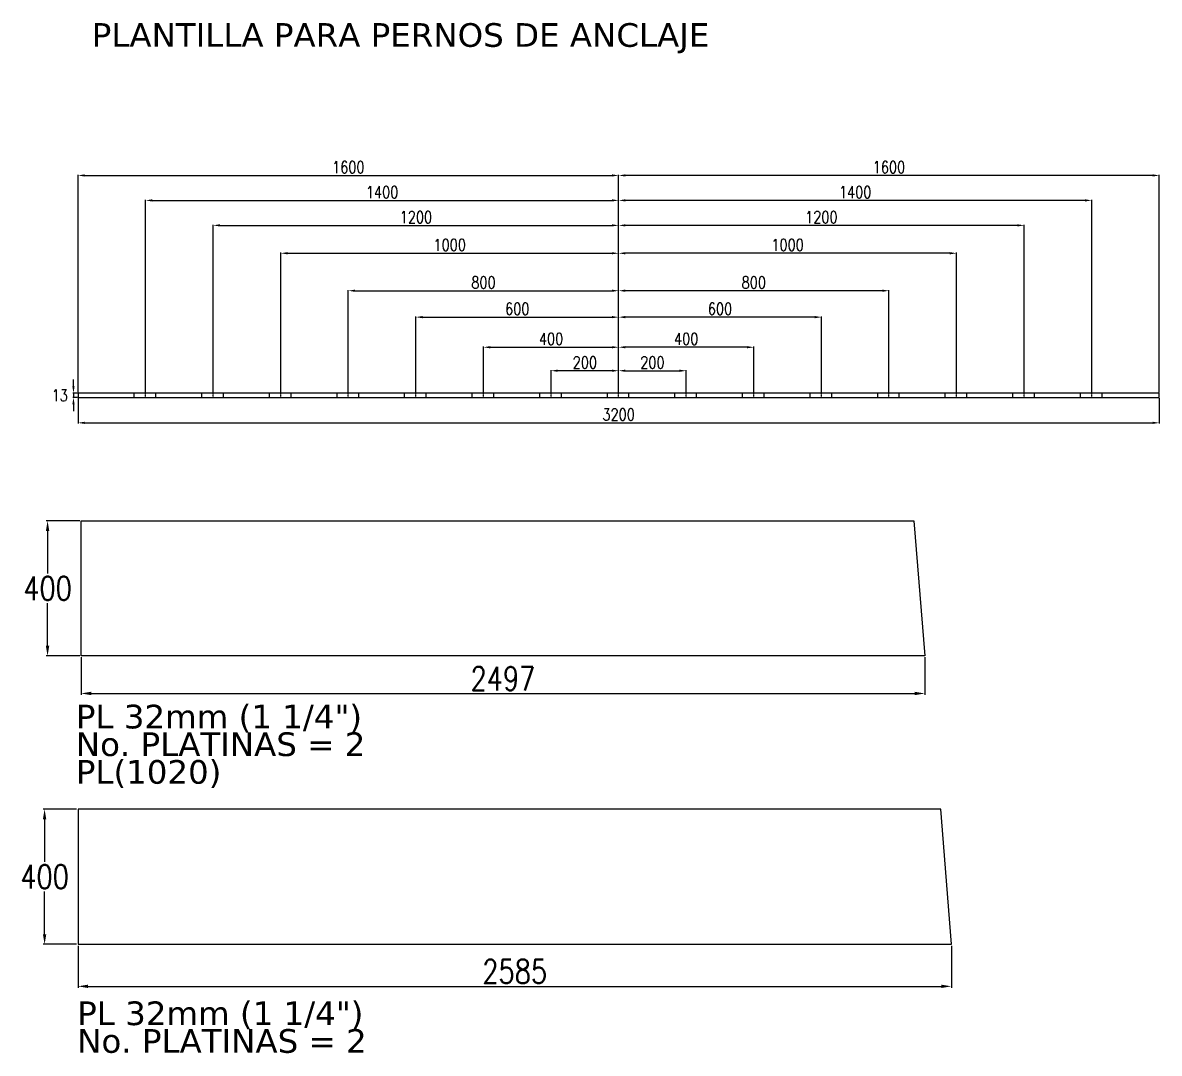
# Model space of a CAD drawing. Header units: millimetres. Extents: x 1541 to 289025, y -12015 to 47026.
# Drawn here: x 2089 to 5452, y 844 to 3893 of the extents above; entities that cross this region are included whole.
import ezdxf

# ---------------------------------------------------------------- set-up
doc = ezdxf.new("R2010")
doc.units = ezdxf.units.MM
doc.header["$LTSCALE"] = 0.1
doc.linetypes.add('DASHDOT', pattern=[25.4, 12.7, -6.35, 0, -6.35])
for name, color, linetype in [('COTAS', 8, 'Continuous'), ('EJE PERNOS', 1, 'DASHDOT'), ('PERNOS', 3, 'Continuous'), ('PLATINA', 5, 'Continuous'), ('PLATINAS', 5, 'Continuous'), ('TEXTO GENERAL', 3, 'Continuous')]:
    doc.layers.add(name, color=color, linetype=linetype)
doc.styles.add('CNI_COTAS', font='romans.shx', dxfattribs={"width": 0.8})
doc.styles.add('VERDANA', font='verdana.ttf')
doc.dimstyles.new('1.2', dxfattribs={"dimscale": 0, "dimtxt": 35, "dimasz": 20, "dimexe": 2, "dimexo": 2, "dimgap": 7, "dimtad": 1, "dimdec": 0, "dimzin": 4, "dimdsep": 46, "dimtxsty": 'CNI_COTAS', "dimcen": 0, "dimclrd": 256, "dimclrt": 3, "dimadec": 0, "dimazin": 0, "dimtfac": 1, "dimtdec": 0, "dimtmove": 2, "dimatfit": 0, "dimfxl": 0.05, "dimtolj": 1, "dimtzin": 0, "dimarcsym": 1})
doc.dimstyles.new('1.3', dxfattribs={"dimscale": 0, "dimtxt": 50, "dimasz": 30, "dimexe": 4, "dimexo": 4, "dimgap": 9, "dimtad": 1, "dimdec": 0, "dimzin": 4, "dimdsep": 46, "dimtxsty": 'CNI_COTAS', "dimcen": 0, "dimclrd": 256, "dimclrt": 3, "dimadec": 0, "dimazin": 0, "dimtfac": 1, "dimtdec": 0, "dimtmove": 2, "dimatfit": 0, "dimfxl": 0.05, "dimtolj": 1, "dimtzin": 0, "dimarcsym": 0})

# ---------------------------------------------------------------- blocks, each defined once
blk = doc.blocks.new('*D3669')
at = {"layer": 'COTAS', "color": 0, "lineweight": -2, "transparency": 16777216}
for p, q in [((2261.6, 2015.5), (2261.6, 1904.6)), ((4758.6, 2015.5), (4758.6, 1904.6))]:
    blk.add_line(p, q, dxfattribs=at)
at = {"layer": 'COTAS', "lineweight": -2, "transparency": 16777216}
blk.add_line((2291.6, 1908.6), (4728.6, 1908.6), dxfattribs=at)
at = {"layer": 'COTAS', "transparency": 16777216}
for points in [[(2291.6, 1913.6), (2291.6, 1903.6), (2261.6, 1908.6)], [(4728.6, 1913.6), (4728.6, 1903.6), (4758.6, 1908.6)]]:
    blk.add_solid(points, dxfattribs=at)
at = {"layer": 'Defpoints', "color": 0, "transparency": 16777216}
for p in [(2261.6, 2019.5), (4758.6, 2019.5), (4758.6, 1908.6)]:
    blk.add_point(p, dxfattribs=at)
at = {"layer": 'COTAS', "color": 3, "transparency": 16777216, "insert": (3510.1, 1952.6), "char_height": 70, "attachment_point": 5, "style": 'CNI_COTAS'}
blk.add_mtext('\\A1;2497', dxfattribs=at)
blk = doc.blocks.new('*D3670')
at = {"layer": 'COTAS', "color": 0, "lineweight": -2, "transparency": 16777216}
for p, q in [((2257.6, 2419.5), (2158.4, 2419.5)), ((2257.6, 2019.5), (2158.4, 2019.5))]:
    blk.add_line(p, q, dxfattribs=at)
at = {"layer": 'COTAS', "lineweight": -2, "transparency": 16777216}
for p, q in [((2162.4, 2389.5), (2162.4, 2263.5)), ((2162.4, 2049.5), (2162.4, 2175.5))]:
    blk.add_line(p, q, dxfattribs=at)
at = {"layer": 'COTAS', "transparency": 16777216}
for points in [[(2157.4, 2389.5), (2167.4, 2389.5), (2162.4, 2419.5)], [(2157.4, 2049.5), (2167.4, 2049.5), (2162.4, 2019.5)]]:
    blk.add_solid(points, dxfattribs=at)
at = {"layer": 'Defpoints', "color": 0, "transparency": 16777216}
for p in [(2162.4, 2419.5), (2261.6, 2419.5), (2261.6, 2019.5)]:
    blk.add_point(p, dxfattribs=at)
at = {"layer": 'COTAS', "color": 3, "transparency": 16777216, "insert": (2162.4, 2219.5), "char_height": 70, "attachment_point": 5, "rotation": 0.2, "style": 'CNI_COTAS'}
blk.add_mtext('\\A1;400', dxfattribs=at)
blk = doc.blocks.new('*D3654')
at = {"layer": 'COTAS', "color": 0, "lineweight": -2, "transparency": 16777216}
for p, q in [((2252.5, 1162.5), (2252.5, 1038.2)), ((4837.5, 1162.5), (4837.5, 1038.2))]:
    blk.add_line(p, q, dxfattribs=at)
at = {"layer": 'COTAS', "lineweight": -2, "transparency": 16777216}
blk.add_line((2282.5, 1042.2), (4807.5, 1042.2), dxfattribs=at)
at = {"layer": 'COTAS', "transparency": 16777216}
for points in [[(2282.5, 1047.2), (2282.5, 1037.2), (2252.5, 1042.2)], [(4807.5, 1047.2), (4807.5, 1037.2), (4837.5, 1042.2)]]:
    blk.add_solid(points, dxfattribs=at)
at = {"layer": 'Defpoints', "color": 0, "transparency": 16777216}
for p in [(2252.5, 1166.5), (4837.5, 1166.5), (4837.5, 1042.2)]:
    blk.add_point(p, dxfattribs=at)
at = {"layer": 'COTAS', "color": 3, "transparency": 16777216, "insert": (3545, 1086.2), "char_height": 70, "attachment_point": 5, "style": 'CNI_COTAS'}
blk.add_mtext('\\A1;2585', dxfattribs=at)
blk = doc.blocks.new('*D3655')
at = {"layer": 'COTAS', "color": 0, "lineweight": -2, "transparency": 16777216}
for p, q in [((2248.5, 1566.5), (2149.6, 1566.5)), ((2248.5, 1166.5), (2149.6, 1166.5))]:
    blk.add_line(p, q, dxfattribs=at)
at = {"layer": 'COTAS', "lineweight": -2, "transparency": 16777216}
for p, q in [((2153.6, 1536.5), (2153.6, 1410.5)), ((2153.6, 1196.5), (2153.6, 1322.5))]:
    blk.add_line(p, q, dxfattribs=at)
at = {"layer": 'COTAS', "transparency": 16777216}
for points in [[(2148.6, 1536.5), (2158.6, 1536.5), (2153.6, 1566.5)], [(2148.6, 1196.5), (2158.6, 1196.5), (2153.6, 1166.5)]]:
    blk.add_solid(points, dxfattribs=at)
at = {"layer": 'Defpoints', "color": 0, "transparency": 16777216}
for p in [(2153.6, 1566.5), (2252.5, 1566.5), (2252.5, 1166.5)]:
    blk.add_point(p, dxfattribs=at)
at = {"layer": 'COTAS', "color": 3, "transparency": 16777216, "insert": (2153.6, 1366.5), "char_height": 70, "attachment_point": 5, "rotation": 0.2, "style": 'CNI_COTAS'}
blk.add_mtext('\\A1;400', dxfattribs=at)
blk = doc.blocks.new('*D3673')
at = {"layer": 'COTAS', "lineweight": -2, "transparency": 16777216}
for p, q in [((2239.1, 2817), (2239.1, 2837)), ((2239.1, 2797), (2239.1, 2784)), ((2239.1, 2764), (2239.1, 2744))]:
    blk.add_line(p, q, dxfattribs=at)
at = {"layer": 'COTAS', "color": 0, "lineweight": -2, "transparency": 16777216}
for p, q in [((2250.5, 2797), (2237.1, 2797)), ((2250.5, 2784), (2237.1, 2784))]:
    blk.add_line(p, q, dxfattribs=at)
at = {"layer": 'COTAS', "transparency": 16777216}
for points in [[(2235.7, 2817), (2242.4, 2817), (2239.1, 2797)], [(2235.7, 2764), (2242.4, 2764), (2239.1, 2784)]]:
    blk.add_solid(points, dxfattribs=at)
at = {"layer": 'Defpoints', "color": 0, "transparency": 16777216}
for p in [(2252.5, 2797), (2239.1, 2784), (2252.5, 2784)]:
    blk.add_point(p, dxfattribs=at)
at = {"layer": 'COTAS', "color": 3, "transparency": 16777216, "insert": (2198.4, 2790.5), "char_height": 35, "attachment_point": 5, "rotation": 0.2, "style": 'CNI_COTAS'}
blk.add_mtext('\\A1;13', dxfattribs=at)
blk = doc.blocks.new('*D3674')
at = {"layer": 'COTAS', "color": 0, "lineweight": -2, "transparency": 16777216}
for p, q in [((2252.5, 2782), (2252.5, 2707.1)), ((5452.5, 2782), (5452.5, 2707.1))]:
    blk.add_line(p, q, dxfattribs=at)
at = {"layer": 'COTAS', "lineweight": -2, "transparency": 16777216}
blk.add_line((2272.5, 2709.1), (5432.5, 2709.1), dxfattribs=at)
at = {"layer": 'COTAS', "transparency": 16777216}
for points in [[(2272.5, 2712.5), (2272.5, 2705.8), (2252.5, 2709.1)], [(5432.5, 2712.5), (5432.5, 2705.8), (5452.5, 2709.1)]]:
    blk.add_solid(points, dxfattribs=at)
at = {"layer": 'Defpoints', "color": 0, "transparency": 16777216}
for p in [(2252.5, 2784), (5452.5, 2784), (5452.5, 2709.1)]:
    blk.add_point(p, dxfattribs=at)
at = {"layer": 'COTAS', "color": 3, "transparency": 16777216, "insert": (3852.5, 2733.6), "char_height": 35, "attachment_point": 5, "style": 'CNI_COTAS'}
blk.add_mtext('\\A1;3200', dxfattribs=at)
blk = doc.blocks.new('*D3257')
at = {"layer": 'COTAS', "color": 0, "lineweight": -2, "transparency": 16777216}
for p, q in [((3852.5, 2799), (3852.5, 2865.3)), ((4052.5, 2799), (4052.5, 2865.3))]:
    blk.add_line(p, q, dxfattribs=at)
at = {"layer": 'COTAS', "lineweight": -2, "transparency": 16777216}
blk.add_line((3872.5, 2863.3), (4032.5, 2863.3), dxfattribs=at)
at = {"layer": 'COTAS', "transparency": 16777216}
for points in [[(3872.5, 2866.6), (3872.5, 2860), (3852.5, 2863.3)], [(4032.5, 2866.6), (4032.5, 2860), (4052.5, 2863.3)]]:
    blk.add_solid(points, dxfattribs=at)
at = {"layer": 'Defpoints', "color": 0, "transparency": 16777216}
for p in [(4052.5, 2863.3), (3852.5, 2797), (4052.5, 2797)]:
    blk.add_point(p, dxfattribs=at)
at = {"layer": 'COTAS', "color": 3, "transparency": 16777216, "insert": (3952.5, 2887.8), "char_height": 35, "attachment_point": 5, "style": 'CNI_COTAS'}
blk.add_mtext('\\A1;200', dxfattribs=at)
blk = doc.blocks.new('*D3258')
at = {"layer": 'COTAS', "color": 0, "lineweight": -2, "transparency": 16777216}
for p, q in [((3852.5, 2799), (3852.5, 2934.8)), ((4252.5, 2799), (4252.5, 2934.8))]:
    blk.add_line(p, q, dxfattribs=at)
at = {"layer": 'COTAS', "lineweight": -2, "transparency": 16777216}
blk.add_line((4232.5, 2932.8), (3872.5, 2932.8), dxfattribs=at)
at = {"layer": 'COTAS', "transparency": 16777216}
for points in [[(3872.5, 2936.1), (3872.5, 2929.5), (3852.5, 2932.8)], [(4232.5, 2936.1), (4232.5, 2929.5), (4252.5, 2932.8)]]:
    blk.add_solid(points, dxfattribs=at)
at = {"layer": 'Defpoints', "color": 0, "transparency": 16777216}
for p in [(3852.5, 2932.8), (3852.5, 2797), (4252.5, 2797)]:
    blk.add_point(p, dxfattribs=at)
at = {"layer": 'COTAS', "color": 3, "transparency": 16777216, "insert": (4052.5, 2957.3), "char_height": 35, "attachment_point": 5, "style": 'CNI_COTAS'}
blk.add_mtext('\\A1;400', dxfattribs=at)
blk = doc.blocks.new('*D3259')
at = {"layer": 'COTAS', "color": 0, "lineweight": -2, "transparency": 16777216}
for p, q in [((3852.5, 2799), (3852.5, 3023.8)), ((4452.5, 2799), (4452.5, 3023.8))]:
    blk.add_line(p, q, dxfattribs=at)
at = {"layer": 'COTAS', "lineweight": -2, "transparency": 16777216}
blk.add_line((4432.5, 3021.8), (3872.5, 3021.8), dxfattribs=at)
at = {"layer": 'COTAS', "transparency": 16777216}
for points in [[(3872.5, 3025.2), (3872.5, 3018.5), (3852.5, 3021.8)], [(4432.5, 3025.2), (4432.5, 3018.5), (4452.5, 3021.8)]]:
    blk.add_solid(points, dxfattribs=at)
at = {"layer": 'Defpoints', "color": 0, "transparency": 16777216}
for p in [(3852.5, 3021.8), (3852.5, 2797), (4452.5, 2797)]:
    blk.add_point(p, dxfattribs=at)
at = {"layer": 'COTAS', "color": 3, "transparency": 16777216, "insert": (4152.5, 3046.3), "char_height": 35, "attachment_point": 5, "style": 'CNI_COTAS'}
blk.add_mtext('\\A1;600', dxfattribs=at)
blk = doc.blocks.new('*D3260')
at = {"layer": 'COTAS', "color": 0, "lineweight": -2, "transparency": 16777216}
for p, q in [((3852.5, 2799), (3852.5, 3102)), ((4652.5, 2799), (4652.5, 3102))]:
    blk.add_line(p, q, dxfattribs=at)
at = {"layer": 'COTAS', "lineweight": -2, "transparency": 16777216}
blk.add_line((4632.5, 3100), (3872.5, 3100), dxfattribs=at)
at = {"layer": 'COTAS', "transparency": 16777216}
for points in [[(3872.5, 3103.4), (3872.5, 3096.7), (3852.5, 3100)], [(4632.5, 3103.4), (4632.5, 3096.7), (4652.5, 3100)]]:
    blk.add_solid(points, dxfattribs=at)
at = {"layer": 'Defpoints', "color": 0, "transparency": 16777216}
for p in [(3852.5, 3100), (3852.5, 2797), (4652.5, 2797)]:
    blk.add_point(p, dxfattribs=at)
at = {"layer": 'COTAS', "color": 3, "transparency": 16777216, "insert": (4252.5, 3124.5), "char_height": 35, "attachment_point": 5, "style": 'CNI_COTAS'}
blk.add_mtext('\\A1;800', dxfattribs=at)
blk = doc.blocks.new('*D3261')
at = {"layer": 'COTAS', "color": 0, "lineweight": -2, "transparency": 16777216}
for p, q in [((3852.5, 2799), (3852.5, 3212.8)), ((4852.5, 2799), (4852.5, 3212.8))]:
    blk.add_line(p, q, dxfattribs=at)
at = {"layer": 'COTAS', "lineweight": -2, "transparency": 16777216}
blk.add_line((4832.5, 3210.8), (3872.5, 3210.8), dxfattribs=at)
at = {"layer": 'COTAS', "transparency": 16777216}
for points in [[(3872.5, 3214.1), (3872.5, 3207.5), (3852.5, 3210.8)], [(4832.5, 3214.1), (4832.5, 3207.5), (4852.5, 3210.8)]]:
    blk.add_solid(points, dxfattribs=at)
at = {"layer": 'Defpoints', "color": 0, "transparency": 16777216}
for p in [(3852.5, 3210.8), (3852.5, 2797), (4852.5, 2797)]:
    blk.add_point(p, dxfattribs=at)
at = {"layer": 'COTAS', "color": 3, "transparency": 16777216, "insert": (4352.5, 3235.3), "char_height": 35, "attachment_point": 5, "style": 'CNI_COTAS'}
blk.add_mtext('\\A1;1000', dxfattribs=at)
blk = doc.blocks.new('*D3262')
at = {"layer": 'COTAS', "color": 0, "lineweight": -2, "transparency": 16777216}
for p, q in [((3852.5, 2799), (3852.5, 3295.3)), ((5052.5, 2799), (5052.5, 3295.3))]:
    blk.add_line(p, q, dxfattribs=at)
at = {"layer": 'COTAS', "lineweight": -2, "transparency": 16777216}
blk.add_line((5032.5, 3293.3), (3872.5, 3293.3), dxfattribs=at)
at = {"layer": 'COTAS', "transparency": 16777216}
for points in [[(3872.5, 3296.6), (3872.5, 3290), (3852.5, 3293.3)], [(5032.5, 3296.6), (5032.5, 3290), (5052.5, 3293.3)]]:
    blk.add_solid(points, dxfattribs=at)
at = {"layer": 'Defpoints', "color": 0, "transparency": 16777216}
for p in [(3852.5, 3293.3), (3852.5, 2797), (5052.5, 2797)]:
    blk.add_point(p, dxfattribs=at)
at = {"layer": 'COTAS', "color": 3, "transparency": 16777216, "insert": (4452.5, 3317.8), "char_height": 35, "attachment_point": 5, "style": 'CNI_COTAS'}
blk.add_mtext('\\A1;1200', dxfattribs=at)
blk = doc.blocks.new('*D3263')
at = {"layer": 'COTAS', "color": 0, "lineweight": -2, "transparency": 16777216}
for p, q in [((3852.5, 2799), (3852.5, 3369.2)), ((5252.5, 2799), (5252.5, 3369.2))]:
    blk.add_line(p, q, dxfattribs=at)
at = {"layer": 'COTAS', "lineweight": -2, "transparency": 16777216}
blk.add_line((5232.5, 3367.2), (3872.5, 3367.2), dxfattribs=at)
at = {"layer": 'COTAS', "transparency": 16777216}
for points in [[(3872.5, 3370.5), (3872.5, 3363.8), (3852.5, 3367.2)], [(5232.5, 3370.5), (5232.5, 3363.8), (5252.5, 3367.2)]]:
    blk.add_solid(points, dxfattribs=at)
at = {"layer": 'Defpoints', "color": 0, "transparency": 16777216}
for p in [(3852.5, 3367.2), (3852.5, 2797), (5252.5, 2797)]:
    blk.add_point(p, dxfattribs=at)
at = {"layer": 'COTAS', "color": 3, "transparency": 16777216, "insert": (4552.5, 3391.7), "char_height": 35, "attachment_point": 5, "style": 'CNI_COTAS'}
blk.add_mtext('\\A1;1400', dxfattribs=at)
blk = doc.blocks.new('*D3264')
at = {"layer": 'COTAS', "color": 0, "lineweight": -2, "transparency": 16777216}
for p, q in [((3852.5, 2799), (3852.5, 3443)), ((5452.5, 2799), (5452.5, 3443))]:
    blk.add_line(p, q, dxfattribs=at)
at = {"layer": 'COTAS', "lineweight": -2, "transparency": 16777216}
blk.add_line((5432.5, 3441), (3872.5, 3441), dxfattribs=at)
at = {"layer": 'COTAS', "transparency": 16777216}
for points in [[(3872.5, 3444.3), (3872.5, 3437.7), (3852.5, 3441)], [(5432.5, 3444.3), (5432.5, 3437.7), (5452.5, 3441)]]:
    blk.add_solid(points, dxfattribs=at)
at = {"layer": 'Defpoints', "color": 0, "transparency": 16777216}
for p in [(3852.5, 3441), (3852.5, 2797), (5452.5, 2797)]:
    blk.add_point(p, dxfattribs=at)
at = {"layer": 'COTAS', "color": 3, "transparency": 16777216, "insert": (4652.5, 3465.5), "char_height": 35, "attachment_point": 5, "style": 'CNI_COTAS'}
blk.add_mtext('\\A1;1600', dxfattribs=at)
blk = doc.blocks.new('*D3265')
at = {"layer": 'COTAS', "color": 0, "lineweight": -2, "transparency": 16777216}
for p, q in [((3652.5, 2799), (3652.5, 2865.3)), ((3852.5, 2799), (3852.5, 2865.3))]:
    blk.add_line(p, q, dxfattribs=at)
at = {"layer": 'COTAS', "lineweight": -2, "transparency": 16777216}
blk.add_line((3832.5, 2863.3), (3672.5, 2863.3), dxfattribs=at)
at = {"layer": 'COTAS', "transparency": 16777216}
for points in [[(3672.5, 2866.6), (3672.5, 2860), (3652.5, 2863.3)], [(3832.5, 2866.6), (3832.5, 2860), (3852.5, 2863.3)]]:
    blk.add_solid(points, dxfattribs=at)
at = {"layer": 'Defpoints', "color": 0, "transparency": 16777216}
for p in [(3652.5, 2863.3), (3652.5, 2797), (3852.5, 2797)]:
    blk.add_point(p, dxfattribs=at)
at = {"layer": 'COTAS', "color": 3, "transparency": 16777216, "insert": (3752.5, 2887.8), "char_height": 35, "attachment_point": 5, "style": 'CNI_COTAS'}
blk.add_mtext('\\A1;200', dxfattribs=at)
blk = doc.blocks.new('*D3266')
at = {"layer": 'COTAS', "color": 0, "lineweight": -2, "transparency": 16777216}
for p, q in [((3452.5, 2799), (3452.5, 2934.8)), ((3852.5, 2799), (3852.5, 2934.8))]:
    blk.add_line(p, q, dxfattribs=at)
at = {"layer": 'COTAS', "lineweight": -2, "transparency": 16777216}
blk.add_line((3472.5, 2932.8), (3832.5, 2932.8), dxfattribs=at)
at = {"layer": 'COTAS', "transparency": 16777216}
for points in [[(3472.5, 2936.1), (3472.5, 2929.5), (3452.5, 2932.8)], [(3832.5, 2936.1), (3832.5, 2929.5), (3852.5, 2932.8)]]:
    blk.add_solid(points, dxfattribs=at)
at = {"layer": 'Defpoints', "color": 0, "transparency": 16777216}
for p in [(3852.5, 2932.8), (3452.5, 2797), (3852.5, 2797)]:
    blk.add_point(p, dxfattribs=at)
at = {"layer": 'COTAS', "color": 3, "transparency": 16777216, "insert": (3652.5, 2957.3), "char_height": 35, "attachment_point": 5, "style": 'CNI_COTAS'}
blk.add_mtext('\\A1;400', dxfattribs=at)
blk = doc.blocks.new('*D3267')
at = {"layer": 'COTAS', "color": 0, "lineweight": -2, "transparency": 16777216}
for p, q in [((3252.5, 2799), (3252.5, 3023.8)), ((3852.5, 2799), (3852.5, 3023.8))]:
    blk.add_line(p, q, dxfattribs=at)
at = {"layer": 'COTAS', "lineweight": -2, "transparency": 16777216}
blk.add_line((3272.5, 3021.8), (3832.5, 3021.8), dxfattribs=at)
at = {"layer": 'COTAS', "transparency": 16777216}
for points in [[(3272.5, 3025.2), (3272.5, 3018.5), (3252.5, 3021.8)], [(3832.5, 3025.2), (3832.5, 3018.5), (3852.5, 3021.8)]]:
    blk.add_solid(points, dxfattribs=at)
at = {"layer": 'Defpoints', "color": 0, "transparency": 16777216}
for p in [(3852.5, 3021.8), (3252.5, 2797), (3852.5, 2797)]:
    blk.add_point(p, dxfattribs=at)
at = {"layer": 'COTAS', "color": 3, "transparency": 16777216, "insert": (3552.5, 3046.3), "char_height": 35, "attachment_point": 5, "style": 'CNI_COTAS'}
blk.add_mtext('\\A1;600', dxfattribs=at)
blk = doc.blocks.new('*D3268')
at = {"layer": 'COTAS', "color": 0, "lineweight": -2, "transparency": 16777216}
for p, q in [((3052.5, 2799), (3052.5, 3102)), ((3852.5, 2799), (3852.5, 3102))]:
    blk.add_line(p, q, dxfattribs=at)
at = {"layer": 'COTAS', "lineweight": -2, "transparency": 16777216}
blk.add_line((3072.5, 3100), (3832.5, 3100), dxfattribs=at)
at = {"layer": 'COTAS', "transparency": 16777216}
for points in [[(3072.5, 3103.4), (3072.5, 3096.7), (3052.5, 3100)], [(3832.5, 3103.4), (3832.5, 3096.7), (3852.5, 3100)]]:
    blk.add_solid(points, dxfattribs=at)
at = {"layer": 'Defpoints', "color": 0, "transparency": 16777216}
for p in [(3852.5, 3100), (3052.5, 2797), (3852.5, 2797)]:
    blk.add_point(p, dxfattribs=at)
at = {"layer": 'COTAS', "color": 3, "transparency": 16777216, "insert": (3452.5, 3124.5), "char_height": 35, "attachment_point": 5, "style": 'CNI_COTAS'}
blk.add_mtext('\\A1;800', dxfattribs=at)
blk = doc.blocks.new('*D3269')
at = {"layer": 'COTAS', "color": 0, "lineweight": -2, "transparency": 16777216}
for p, q in [((2852.5, 2799), (2852.5, 3212.8)), ((3852.5, 2799), (3852.5, 3212.8))]:
    blk.add_line(p, q, dxfattribs=at)
at = {"layer": 'COTAS', "lineweight": -2, "transparency": 16777216}
blk.add_line((2872.5, 3210.8), (3832.5, 3210.8), dxfattribs=at)
at = {"layer": 'COTAS', "transparency": 16777216}
for points in [[(2872.5, 3214.1), (2872.5, 3207.5), (2852.5, 3210.8)], [(3832.5, 3214.1), (3832.5, 3207.5), (3852.5, 3210.8)]]:
    blk.add_solid(points, dxfattribs=at)
at = {"layer": 'Defpoints', "color": 0, "transparency": 16777216}
for p in [(3852.5, 3210.8), (2852.5, 2797), (3852.5, 2797)]:
    blk.add_point(p, dxfattribs=at)
at = {"layer": 'COTAS', "color": 3, "transparency": 16777216, "insert": (3352.5, 3235.3), "char_height": 35, "attachment_point": 5, "style": 'CNI_COTAS'}
blk.add_mtext('\\A1;1000', dxfattribs=at)
blk = doc.blocks.new('*D3270')
at = {"layer": 'COTAS', "color": 0, "lineweight": -2, "transparency": 16777216}
for p, q in [((2652.5, 2799), (2652.5, 3295.3)), ((3852.5, 2799), (3852.5, 3295.3))]:
    blk.add_line(p, q, dxfattribs=at)
at = {"layer": 'COTAS', "lineweight": -2, "transparency": 16777216}
blk.add_line((2672.5, 3293.3), (3832.5, 3293.3), dxfattribs=at)
at = {"layer": 'COTAS', "transparency": 16777216}
for points in [[(2672.5, 3296.6), (2672.5, 3290), (2652.5, 3293.3)], [(3832.5, 3296.6), (3832.5, 3290), (3852.5, 3293.3)]]:
    blk.add_solid(points, dxfattribs=at)
at = {"layer": 'Defpoints', "color": 0, "transparency": 16777216}
for p in [(3852.5, 3293.3), (2652.5, 2797), (3852.5, 2797)]:
    blk.add_point(p, dxfattribs=at)
at = {"layer": 'COTAS', "color": 3, "transparency": 16777216, "insert": (3252.5, 3317.8), "char_height": 35, "attachment_point": 5, "style": 'CNI_COTAS'}
blk.add_mtext('\\A1;1200', dxfattribs=at)
blk = doc.blocks.new('*D3271')
at = {"layer": 'COTAS', "color": 0, "lineweight": -2, "transparency": 16777216}
for p, q in [((2452.5, 2799), (2452.5, 3369.2)), ((3852.5, 2799), (3852.5, 3369.2))]:
    blk.add_line(p, q, dxfattribs=at)
at = {"layer": 'COTAS', "lineweight": -2, "transparency": 16777216}
blk.add_line((2472.5, 3367.2), (3832.5, 3367.2), dxfattribs=at)
at = {"layer": 'COTAS', "transparency": 16777216}
for points in [[(2472.5, 3370.5), (2472.5, 3363.8), (2452.5, 3367.2)], [(3832.5, 3370.5), (3832.5, 3363.8), (3852.5, 3367.2)]]:
    blk.add_solid(points, dxfattribs=at)
at = {"layer": 'Defpoints', "color": 0, "transparency": 16777216}
for p in [(3852.5, 3367.2), (2452.5, 2797), (3852.5, 2797)]:
    blk.add_point(p, dxfattribs=at)
at = {"layer": 'COTAS', "color": 3, "transparency": 16777216, "insert": (3152.5, 3391.7), "char_height": 35, "attachment_point": 5, "style": 'CNI_COTAS'}
blk.add_mtext('\\A1;1400', dxfattribs=at)
blk = doc.blocks.new('*D3272')
at = {"layer": 'COTAS', "color": 0, "lineweight": -2, "transparency": 16777216}
for p, q in [((2252.5, 2799), (2252.5, 3443)), ((3852.5, 2799), (3852.5, 3443))]:
    blk.add_line(p, q, dxfattribs=at)
at = {"layer": 'COTAS', "lineweight": -2, "transparency": 16777216}
blk.add_line((2272.5, 3441), (3832.5, 3441), dxfattribs=at)
at = {"layer": 'COTAS', "transparency": 16777216}
for points in [[(2272.5, 3444.3), (2272.5, 3437.7), (2252.5, 3441)], [(3832.5, 3444.3), (3832.5, 3437.7), (3852.5, 3441)]]:
    blk.add_solid(points, dxfattribs=at)
at = {"layer": 'Defpoints', "color": 0, "transparency": 16777216}
for p in [(3852.5, 3441), (2252.5, 2797), (3852.5, 2797)]:
    blk.add_point(p, dxfattribs=at)
at = {"layer": 'COTAS', "color": 3, "transparency": 16777216, "insert": (3052.5, 3465.5), "char_height": 35, "attachment_point": 5, "style": 'CNI_COTAS'}
blk.add_mtext('\\A1;1600', dxfattribs=at)
blk = doc.blocks.new('A$C3a5a2e85')
at = {"layer": 'EJE PERNOS'}
for p, q in [((2452.5, 2784), (2452.5, 2797)), ((2652.5, 2784), (2652.5, 2797)), ((2852.5, 2784), (2852.5, 2797)), ((3052.5, 2784), (3052.5, 2797)), ((3252.5, 2784), (3252.5, 2797)), ((3452.5, 2784), (3452.5, 2797)), ((3652.5, 2784), (3652.5, 2797)), ((4052.5, 2784), (4052.5, 2797)), ((4252.5, 2784), (4252.5, 2797)), ((4452.5, 2784), (4452.5, 2797)), ((4652.5, 2784), (4652.5, 2797)), ((4852.5, 2784), (4852.5, 2797)), ((5052.5, 2784), (5052.5, 2797)), ((5252.5, 2784), (5252.5, 2797))]:
    blk.add_line(p, q, dxfattribs=at)
at = {"layer": 'EJE PERNOS', "color": 4}
blk.add_line((3852.5, 2784), (3852.5, 2797), dxfattribs=at)
blk.add_line((3852.5, 2784), (3852.5, 2797), dxfattribs=at)
at = {"layer": 'PERNOS', "ltscale": 3}
for p, q in [((2419.1, 2784), (2419.1, 2797)), ((2483.1, 2784), (2483.1, 2797)), ((2619.1, 2784), (2619.1, 2797)), ((2683.1, 2784), (2683.1, 2797)), ((2819.1, 2784), (2819.1, 2797)), ((2883.1, 2784), (2883.1, 2797)), ((3019.1, 2784), (3019.1, 2797)), ((3083.1, 2784), (3083.1, 2797)), ((3219.1, 2784), (3219.1, 2797)), ((3283.1, 2784), (3283.1, 2797)), ((3419.1, 2784), (3419.1, 2797)), ((3483.1, 2784), (3483.1, 2797)), ((3619.1, 2784), (3619.1, 2797)), ((3683.1, 2784), (3683.1, 2797)), ((3819.1, 2784), (3819.1, 2797)), ((3883.1, 2784), (3883.1, 2797)), ((4019.1, 2784), (4019.1, 2797)), ((4083.1, 2784), (4083.1, 2797)), ((4219.1, 2784), (4219.1, 2797)), ((4283.1, 2784), (4283.1, 2797)), ((4419.1, 2784), (4419.1, 2797)), ((4483.1, 2784), (4483.1, 2797)), ((4619.1, 2784), (4619.1, 2797)), ((4683.1, 2784), (4683.1, 2797)), ((4819.1, 2784), (4819.1, 2797)), ((4883.1, 2784), (4883.1, 2797)), ((5019.1, 2784), (5019.1, 2797)), ((5083.1, 2784), (5083.1, 2797)), ((5219.1, 2784), (5219.1, 2797)), ((5283.1, 2784), (5283.1, 2797))]:
    blk.add_line(p, q, dxfattribs=at)
at = {"layer": 'PLATINA', "linetype": 'Continuous'}
blk.add_lwpolyline([(2252.5, 2784), (5452.5, 2784), (5452.5, 2797), (2252.5, 2797)], close=True, dxfattribs=at)
at = {"layer": 'PLATINAS'}
blk.add_lwpolyline([(2261.6, 2419.5), (4726.6, 2419.5), (4726.6, 2419.5), (4758.6, 2019.5), (2261.6, 2019.5)], close=True, dxfattribs=at)
blk.add_lwpolyline([(2252.5, 1166.5), (4837.5, 1166.5), (4806.5, 1566.5), (2252.5, 1566.5), (2252.5, 1166.5)], dxfattribs=at)
at = {"layer": 'TEXTO GENERAL', "color": 3, "style": 'VERDANA'}
for s, p in [('PLANTILLA PARA PERNOS DE ANCLAJE', (2293.2, 3821.5)), ('PL 32mm (1 1/4")', (2246.1, 1805.2)), ('No. PLATINAS = 2', (2246.1, 1723.5)), ('PL(1020)', (2246.1, 1641.6)), ('PL 32mm (1 1/4")', (2250.1, 927.5)), ('No. PLATINAS = 2', (2250.1, 845.6))]:
    blk.add_text(s, height=70, dxfattribs=at).set_placement(p)
at = {"layer": 'COTAS'}
for base, p1, p2, picture, middle in [((3852.5, 3441), (2252.5, 2797), (3852.5, 2797), '*D3272', (3052.5, 3465.5)), ((3852.5, 3367.2), (2452.5, 2797), (3852.5, 2797), '*D3271', (3152.5, 3391.7)), ((3852.5, 3293.3), (2652.5, 2797), (3852.5, 2797), '*D3270', (3252.5, 3317.8)), ((3852.5, 3210.8), (2852.5, 2797), (3852.5, 2797), '*D3269', (3352.5, 3235.3)), ((3852.5, 3100), (3052.5, 2797), (3852.5, 2797), '*D3268', (3452.5, 3124.5)), ((3852.5, 3021.8), (3252.5, 2797), (3852.5, 2797), '*D3267', (3552.5, 3046.3)), ((3852.5, 2932.8), (3452.5, 2797), (3852.5, 2797), '*D3266', (3652.5, 2957.3)), ((3652.5, 2863.3), (3852.5, 2797), (3652.5, 2797), '*D3265', (3752.5, 2887.8))]:
    dim = blk.add_linear_dim(base=base, p1=p1, p2=p2, angle=180, dimstyle='1.2', override={"dimscale": 1}, dxfattribs=at)
    dim.commit()
    dim.dimension.update_dxf_attribs({"geometry": picture, "text_midpoint": middle})
for base, p1, p2, dimstyle, override, picture, middle in [((3852.5, 3441), (5452.5, 2797), (3852.5, 2797), '1.2', {"dimscale": 1}, '*D3264', (4652.5, 3465.5)), ((3852.5, 3367.2), (5252.5, 2797), (3852.5, 2797), '1.2', {"dimscale": 1}, '*D3263', (4552.5, 3391.7)), ((3852.5, 3293.3), (5052.5, 2797), (3852.5, 2797), '1.2', {"dimscale": 1}, '*D3262', (4452.5, 3317.8)), ((3852.5, 3210.8), (4852.5, 2797), (3852.5, 2797), '1.2', {"dimscale": 1}, '*D3261', (4352.5, 3235.3)), ((3852.5, 3100), (4652.5, 2797), (3852.5, 2797), '1.2', {"dimscale": 1}, '*D3260', (4252.5, 3124.5)), ((3852.5, 3021.8), (4452.5, 2797), (3852.5, 2797), '1.2', {"dimscale": 1}, '*D3259', (4152.5, 3046.3)), ((3852.5, 2932.8), (4252.5, 2797), (3852.5, 2797), '1.2', {"dimscale": 1}, '*D3258', (4052.5, 2957.3)), ((4052.5, 2863.3), (3852.5, 2797), (4052.5, 2797), '1.2', {"dimscale": 1}, '*D3257', (3952.5, 2887.8)), ((5452.5, 2709.1), (2252.5, 2784), (5452.5, 2784), '1.2', {"dimscale": 1}, '*D3674', (3852.5, 2733.6)), ((4758.6, 1908.6), (2261.6, 2019.5), (4758.6, 2019.5), '1.3', {"dimscale": 1, "dimtxt": 70}, '*D3669', (3510.1, 1952.6)), ((4837.5, 1042.2), (2252.5, 1166.5), (4837.5, 1166.5), '1.3', {"dimscale": 1, "dimtxt": 70}, '*D3654', (3545, 1086.2))]:
    dim = blk.add_linear_dim(base=base, p1=p1, p2=p2, dimstyle=dimstyle, override=override, dxfattribs=at)
    dim.commit()
    dim.dimension.update_dxf_attribs({"geometry": picture, "text_midpoint": middle})
dim = blk.add_linear_dim(base=(2239.1, 2784), p1=(2252.5, 2797), p2=(2252.5, 2784), angle=90, dimstyle='1.2', override={"dimscale": 1}, dxfattribs=at)
dim.commit()
dim.dimension.update_dxf_attribs({"geometry": '*D3673', "text_midpoint": (2198.4, 2790.5), "dimtype": 128, "text_rotation": 0.2})
for base, p1, p2, picture, middle in [((2162.4, 2419.5), (2261.6, 2019.5), (2261.6, 2419.5), '*D3670', (2162.4, 2219.5)), ((2153.6, 1566.5), (2252.5, 1166.5), (2252.5, 1566.5), '*D3655', (2153.6, 1366.5))]:
    dim = blk.add_linear_dim(base=base, p1=p1, p2=p2, angle=270, dimstyle='1.3', override={"dimscale": 1, "dimtxt": 70}, dxfattribs=at)
    dim.commit()
    dim.dimension.update_dxf_attribs({"geometry": picture, "text_midpoint": middle, "text_rotation": 0.2})

msp = doc.modelspace()

# ---------------------------------------------------------------- block references
at = {"layer": 'COTAS'}
msp.add_blockref('A$C3a5a2e85', (0, 0), dxfattribs=at)

# ---------------------------------------------------------------- texts
at = {"layer": 'COTAS', "color": 3, "insert": (3534.3, 2387.4), "char_height": 25, "width": 23.459, "attachment_point": 1, "style": 'CNI_COTAS'}
msp.add_mtext('\\A1;', dxfattribs=at)

doc.saveas('drawing.dxf')
